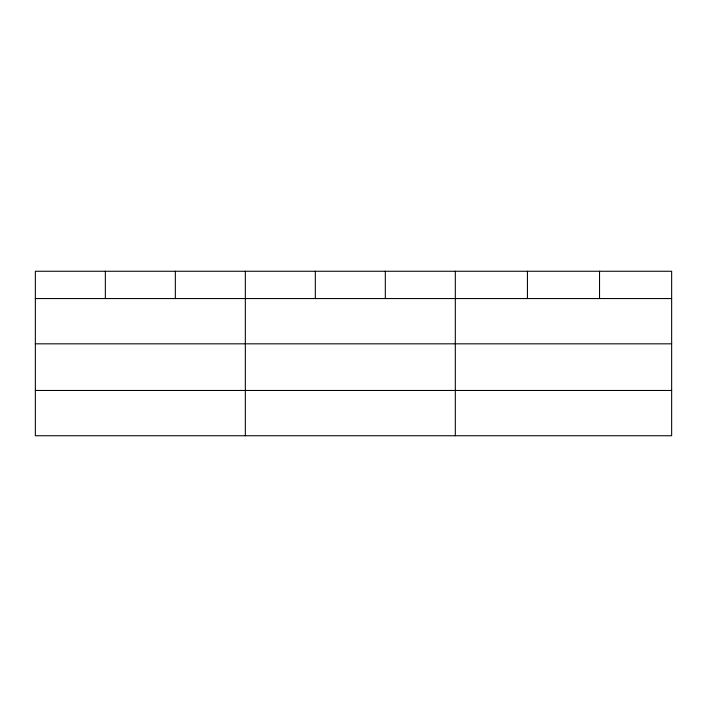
<?xml version="1.0" encoding="UTF-8"?>
<svg xmlns="http://www.w3.org/2000/svg" width="707" height="707" viewBox="0 0 707 707"><rect width="100%" height="100%" fill="white"/><g stroke="black" fill="none" stroke-linecap="round" stroke-linejoin="round"><path stroke-width="1.06" d="M671.65 343.823L671.65 271.258L35.35 271.258L35.35 435.742L671.65 435.742L671.65 343.823L35.35 343.823M35.35 298.557L671.65 298.557M35.35 390.467L671.65 390.467M599.536 271.258L599.536 298.557M527.422 271.258L527.422 298.557M455.308 271.258L455.308 435.742M385.315 271.258L385.315 298.557M315.322 271.258L315.322 298.557M245.329 271.258L245.329 435.742M175.336 271.258L175.336 298.557M105.343 271.258L105.343 298.557"/></g></svg>
